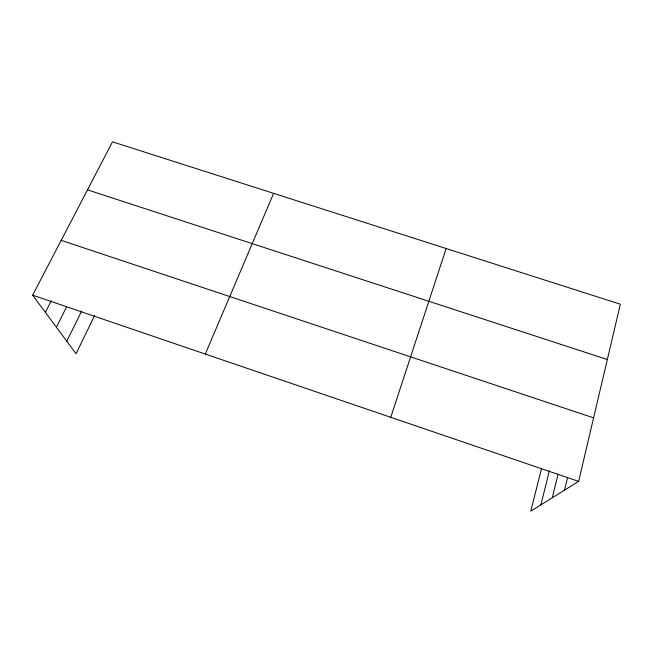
<?xml version="1.0" encoding="UTF-8"?>
<svg xmlns="http://www.w3.org/2000/svg" width="653" height="653" viewBox="0 0 653 653"><rect width="100%" height="100%" fill="white"/><g stroke="black" fill="none" stroke-linecap="round" stroke-linejoin="round"><path stroke-width="0.98" d="M541.598 468.364L530.75 511.168L578.631 481.383L620.35 304.216L112.487 141.832L32.65 295.172L76.058 353.738L94.709 315.35M564.478 490.191L567.579 477.302M552.307 497.757L558.086 474.209M540.888 504.859L549.402 470.756M390.772 417.316L446.162 248.524M205.303 354.057L273.615 193.353M66.786 341.233L81.674 311.04M56.403 327.218L66.63 306.812M45.384 312.363L51.285 300.796M87.486 189.86L607.323 359.525M61.194 240.353L593.593 417.847M32.65 295.172L578.631 481.383"/></g></svg>
